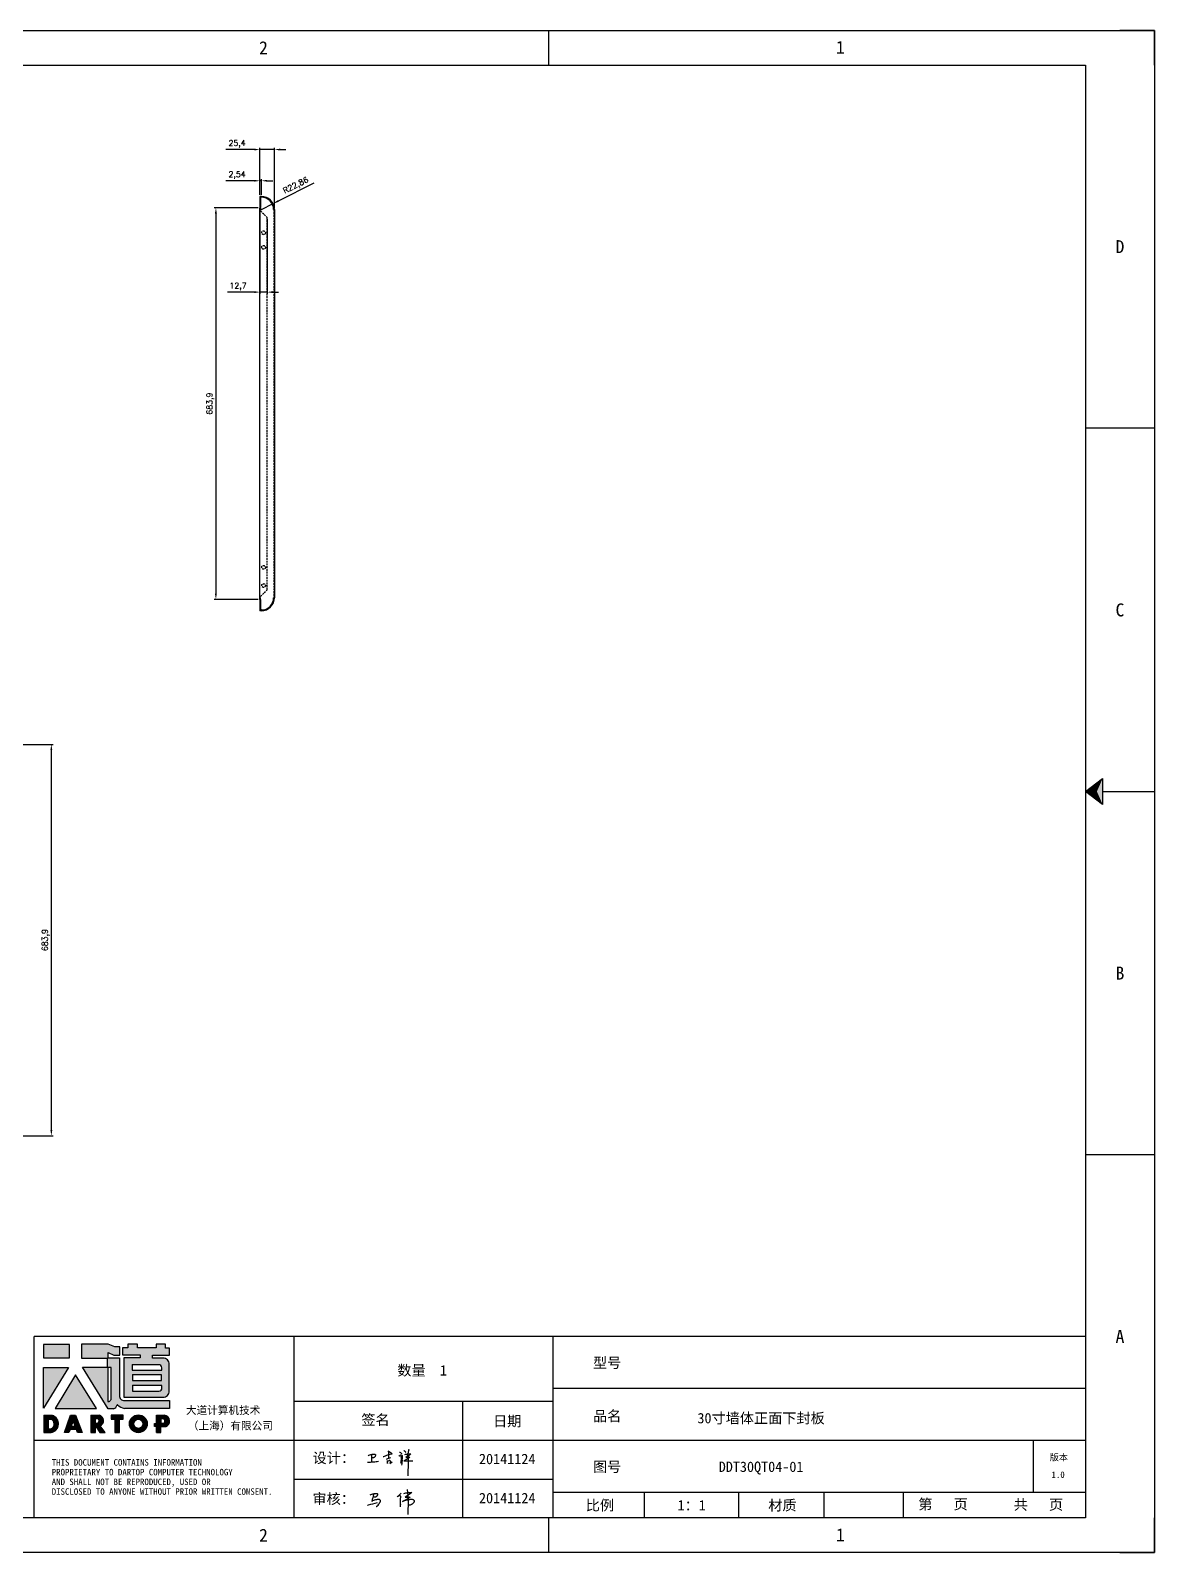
# Model space of a CAD drawing. Header units: millimetres. Extents: x 25928 to 50356, y -44172 to 20163.
# Drawn here: x 33876 to 35839, y -8789 to -6130 of the extents above; entities that cross this region are included whole.
import ezdxf
from ezdxf.enums import TextEntityAlignment as Align

# ---------------------------------------------------------------- set-up
doc = ezdxf.new("R2010")
doc.units = ezdxf.units.MM
doc.linetypes.add('DOT', pattern=[0.25, 0, -0.25])
doc.linetypes.add('HIDDEN2', pattern=[4.7625, 3.175, -1.5875])
for name, color, linetype in [('4', 7, 'Continuous'), ('hidden', 3, 'HIDDEN2'), ('print', 30, 'Continuous')]:
    doc.layers.add(name, color=color, linetype=linetype)
doc.layers.add('dim', color=2, linetype='Continuous', lineweight=9)
doc.styles.add('Dartop', font='')
doc.styles.add('hzHT', font='simhei.ttf')
doc.styles.get("Standard").update_dxf_attribs({"font": 'txt', "bigfont": 'gbcbig.shx'})
doc.styles.get('Dartop').set_extended_font_data('FangSong_GB2312')
doc.dimstyles.new('2-small', dxfattribs={"dimtxt": 10, "dimasz": 10, "dimexe": 3, "dimexo": 3, "dimgap": 4, "dimtad": 1, "dimtxsty": 'Standard', "dimcen": 5, "dimadec": 0, "dimazin": 0, "dimtfac": 1, "dimtmove": 0, "dimatfit": 3, "dimfxl": 0, "dimarcsym": 0})

# ---------------------------------------------------------------- blocks, each defined once
blk = doc.blocks.new('*U400')
at = {"color": 254, "linetype": 'Continuous', "extrusion": (0, 0, -1)}
for points in [[(-33.167, 11), (-33, 11), (-33.25, 11.188)], [(-33.167, 11), (-33.25, 11.188), (-33.25, 10.812)], [(-33.167, 11), (-33.25, 10.812), (-33, 11)]]:
    blk.add_solid(points, dxfattribs=at)
blk = doc.blocks.new('dadao')
for p, q in [((48, 19.2), (44.9, 10.4)), ((44.9, 10.4), (51.2, 10.4)), ((51.2, 10.4), (48, 19.2))]:
    blk.add_line(p, q)
for points in [[(41.8, 121.6), (41.8, 143.7), (-0.4, 143.7), (-0.4, 121.6), (41.8, 121.6)], [(104.8, 122), (104.8, 130.3), (114.1, 126.3), (124.2, 126.3), (124.2, 139.6), (115.9, 139.6), (105.1, 143.9), (61.5, 143.9)], [(61.7, 144), (61.7, 121.3), (103.9, 121.3)], [(113.4, 38.7), (105.1, 38.7), (63, 106.5), (103.9, 106.5), (103.9, 120.9), (103.9, 121.3)], [(109.7, 53.6), (109.7, 106.2), (104.3, 106.2), (104.3, 50.4), (106.6, 50.4)], [(144.6, 94.4), (144.6, 84.8), (192, 84.8), (192, 94.1), (144.9, 94.1)], [(0, 28), (0, 0), (11.8, 0)], [(0.1, 28), (14, 28)], [(76.8, 28.2), (76.8, 0), (84.1, 0), (84.1, 11.1), (91.6, -0.1), (100.3, -0.1), (91.7, 11.1)], [(76.8, 28.2), (90.6, 28.2)], [(120.2, 45), (119.5, 45), (119.5, 44.6)], [(183.7, 0), (183.7, 9.6), (180.6, 9.6), (180.6, 14.9), (183.8, 14.9), (183.8, 28.1), (196.1, 28.1), (196.5, 28.1)], [(7.1, 21.8), (7.1, 6.1), (12, 6.1)], [(7.1, 21.8), (11.4, 21.8)], [(84, 22.7), (84, 15.3), (87.2, 15.3)], [(84, 22.7), (87.3, 22.7)], [(183.7, 0), (190.9, 0), (190.9, 9.6), (198.8, 9.6)], [(194.9, 22.3), (190.8, 22.3), (190.8, 15), (194.4, 15)]]:
    blk.add_lwpolyline(points)
blk.add_lwpolyline([(137.1, 144.2), (137.1, 137.9), (128.3, 137.9), (128.3, 126.5), (157.3, 126.5), (157.3, 121.5), (130.3, 121.5), (130.3, 57.5), (194.4, 57.5, 0.414214), (204.4, 67.5), (204.4, 111.3, 0.414214), (194.4, 121.3), (177.5, 121.3), (177.5, 126.3), (204.7, 126.3), (204.7, 137.7), (198.2, 137.7), (198.2, 143.9), (183.3, 143.9), (183.3, 138), (153, 138), (153, 144.2), (137.1, 144.2)], format="xyb", close=True)
for points in [[(-0.3, 106.2), (40.4, 106.2), (-0.3, 39.7), (-0.3, 106.2)], [(51.7, 94.1), (18.4, 39.3), (86.2, 39.3)], [(43.8, 28.2), (51.8, 28.2), (62.6, -0.1), (55, -0.1), (53.2, 5), (42.9, 5), (41.1, 0), (33.6, 0)], [(110, 28.1), (110, 21.9), (116, 21.9), (116, -0.1), (123.2, -0.1), (123.2, 22), (129.2, 22), (129.2, 28.1), (110, 28.1)]]:
    blk.add_lwpolyline(points, close=True)
for points in [[(104.8, 122), (123.4, 122), (123.4, 60, 0.414214), (131.4, 52), (204.8, 52), (204.8, 39.1), (131.7, 39.1)], [(144.3, 110.8), (144.3, 101.8), (192.3, 101.8), (192.3, 105.5, 0.414214), (187.3, 110.5), (144.3, 110.5)], [(144.6, 77), (144.6, 67.5), (187.6, 67.5, 0.414214), (192.6, 72.5), (192.6, 76.4), (144.6, 76.4)]]:
    blk.add_lwpolyline(points, format="xyb")
for radius in [14.5, 7.44]:
    blk.add_circle((154.2, 14.2), radius)
for centre, radius, start, end in [((99.2, 60.7), 12.6, 305.6399, 325.969), ((9.6, 14.2), 14.4, 278.6604, 72.3203), ((88.6, 19.4), 8.95, 290.6073, 77.2124), ((111.6, 46.7), 8.19, 282.9811, 347.6627), ((136, 61.7), 22.9, 226.7358, 259.3209), ((195.7, 18.6), 9.51, 288.8959, 85.2442), ((8.5, 13.9), 8.49, 294.2143, 69.7177), ((86.4, 19), 3.8, 282.527, 76.7196), ((193.7, 18.7), 3.8, 280.9891, 72.5513)]:
    blk.add_arc(centre, radius, start, end)
blk = doc.blocks.new('h')
for p, q in [((20773.3, -2331.8), (20775.3, -2338.7)), ((20789.1, -2340.9), (20773.5, -2331.9)), ((20775.3, -2338.7), (20775.6, -2351.2)), ((20845.7, -2343.5), (20848.4, -2353)), ((20768.1, -2360.9), (20773, -2359.1)), ((20769.5, -2366.9), (20769.8, -2370.6)), ((20769.8, -2370.6), (20770.9, -2378)), ((20770.9, -2378), (20771.5, -2370.6)), ((20772.4, -2369.3), (20774.9, -2367.8)), ((20773, -2359.1), (20784.1, -2355.2)), ((20775.6, -2351.2), (20775.5, -2357.3)), ((20782.2, -2369.2), (20780, -2377.1)), ((20780, -2377.1), (20788.3, -2371.3)), ((20780.1, -2366.4), (20780.8, -2366.4)), ((20781.9, -2367.4), (20782.2, -2369.2)), ((20848.9, -2370.3), (20847.9, -2424)), ((20848.4, -2353), (20848.9, -2370.3))]:
    blk.add_line(p, q)
for points in [[(20699.1, -2348.2, -0.029745), (20704.6, -2345.4, -0.046842), (20708.4, -2344.2, -0.00919), (20714.3, -2343, -0.018517), (20717.2, -2342.5, -0.037841), (20720.3, -2342.4, -0.039541), (20723.2, -2342.8, -0.149785), (20726, -2344.3, -0.204935), (20726.9, -2346.6, -0.074872), (20726.5, -2348.3, -0.061615), (20725.6, -2350.3, -0.034204), (20723.8, -2352.6, -0.045776), (20722.3, -2354.1, -0.054985), (20720.4, -2355.3, -0.036348), (20717.3, -2356.5, -0.067752), (20715.7, -2356.8, -0.043553), (20713.2, -2356.7)], [(20755, -2351.9, -0.024077), (20759.9, -2350.1, -0.013147), (20768.7, -2346.5, -0.00522), (20775.4, -2344.1, -0.018517), (20777.3, -2343.4, -0.008274), (20786.3, -2341, -0.039541), (20788.3, -2340.8, -0.079216), (20789.4, -2341, -0.204935)], [(20816.8, -2335, -0.053561), (20819.6, -2336.1, -0.075272), (20821.3, -2337.3, -0.005295), (20822.5, -2338.5, -0.009337), (20823.1, -2339.1, -0.026146), (20823.7, -2339.8, -0.016644), (20824.5, -2340.9)], [(20832.1, -2329.2, -0.053561), (20834.9, -2330.3, -0.075272), (20836.7, -2331.5, -0.005295), (20837.8, -2332.6, -0.009337), (20838.5, -2333.3, -0.026146), (20839, -2334, -0.016644), (20839.8, -2335.1)], [(20836, -2343.7, -0.02797), (20842.1, -2342.6, -0.048868), (20845.6, -2342.2, -0.00919), (20851.1, -2341.4, -0.018517), (20853.9, -2341.1, -0.037841), (20856.7, -2341.2, -0.039541), (20859.4, -2341.6, -0.018282), (20840.6, -2354.7, -0.000937)], [(20847.6, -2340.2, 0.021784), (20849.6, -2335.9, 0.028296), (20850.8, -2332.4, 0.008136), (20851.9, -2328.2, 0.028913), (20852.2, -2327, 0.08193), (20852.1, -2325.9, 0.075058), (20851.7, -2324.7, 0.275043)], [(20696.6, -2372.4, 0.002073), (20710.6, -2371.9, 0.016137), (20719.6, -2371.3, 0.008314), (20736.9, -2369.3)], [(20813.5, -2350.1, 0.007348), (20815.9, -2348.7, 0.008421), (20818, -2347.3, 0.009459), (20819.7, -2346.2, -0.016325), (20820.7, -2345.5, -0.173771), (20821.8, -2345.3, -0.085159), (20823.9, -2346, -0.125883), (20826, -2347.9, -0.160659), (20826.6, -2350.1, -0.010447), (20826.5, -2352.3, -0.008247), (20826.2, -2355.1, -0.002698), (20825.3, -2374, 0.001562), (20823.9, -2383.7, 0.016137)]]:
    blk.add_lwpolyline(points, format="xyb")
for points in [[(20711.3, -2343.5), (20711.3, -2343.5), (20711.5, -2355.8), (20710.7, -2368), (20710.6, -2371.9)], [(20821.5, -2350.6), (20822.4, -2359.2), (20822.2, -2364.9), (20821.7, -2369), (20821.3, -2376.3), (20823.6, -2368.5), (20827.2, -2366.3), (20829.5, -2366.3)], [(20840.6, -2354.7), (20850, -2354.7), (20855, -2354.3), (20845.9, -2361.1), (20840.5, -2364), (20833, -2367.5), (20863.2, -2367.4), (20865.9, -2367.3)]]:
    blk.add_lwpolyline(points)
for centre, radius, start, end in [((20773.7, -2371.2), 2.3, 121.9907, 163.6016), ((20787.5, -2406), 40.3, 100.6183, 108.2482), ((20780.8, -2367.6), 1.15, 9.4675, 90)]:
    blk.add_arc(centre, radius, start, end)
blk = doc.blocks.new('*D407')
at = {"layer": 'Defpoints', "color": 0}
for p in [(34299.2, -6432.1, 78.2), (34278.8, -6442.4, 78.2)]:
    blk.add_point(p, dxfattribs=at)
at = {"layer": 'dim', "color": 0, "lineweight": -2}
for p, q in [((34370.4, -6396.3), (34308.2, -6427.6)), ((34278.8, -6442.4), (34299.2, -6432.1))]:
    blk.add_line(p, q, dxfattribs=at)
at = {"layer": 'dim', "color": 0}
blk.add_solid([(34307.4, -6426.1), (34308.9, -6429.1), (34299.2, -6432.1)], dxfattribs=at)
at = {"layer": 'dim', "color": 0, "insert": (34339.3, -6401), "char_height": 10, "attachment_point": 5, "rotation": 26.6878}
blk.add_mtext('R22,86', dxfattribs=at)
blk = doc.blocks.new('*D438')
at = {"layer": 'Defpoints', "color": 0}
for p in [(34276.3, -6337.7), (34276.3, -6419.5, 78.2), (34301.7, -6442.4, 78.2)]:
    blk.add_point(p, dxfattribs=at)
at = {"layer": 'dim', "color": 0, "lineweight": -2}
for p, q in [((34266.3, -6337.7), (34216.6, -6337.7)), ((34276.3, -6416.5), (34276.3, -6334.7)), ((34301.7, -6337.7), (34276.3, -6337.7)), ((34301.7, -6439.4), (34301.7, -6334.7)), ((34311.7, -6337.7), (34321.7, -6337.7))]:
    blk.add_line(p, q, dxfattribs=at)
at = {"layer": 'dim', "color": 0}
for points in [[(34266.3, -6336), (34266.3, -6339.3), (34276.3, -6337.7)], [(34311.7, -6336), (34311.7, -6339.3), (34301.7, -6337.7)]]:
    blk.add_solid(points, dxfattribs=at)
at = {"layer": 'dim', "color": 0, "insert": (34236.4, -6327.8), "char_height": 10, "attachment_point": 5}
blk.add_mtext('25,4', dxfattribs=at)
blk = doc.blocks.new('*D439')
at = {"layer": 'Defpoints', "color": 0}
for p in [(34276.3, -6392.2), (34276.3, -6419.5, 78.2), (34278.8, -6419.5, 78.2)]:
    blk.add_point(p, dxfattribs=at)
at = {"layer": 'dim', "color": 0, "lineweight": -2}
for p, q in [((34266.3, -6392.2), (34216.6, -6392.2)), ((34276.3, -6416.5), (34276.3, -6389.2)), ((34278.8, -6392.2), (34276.3, -6392.2)), ((34278.8, -6416.5), (34278.8, -6389.2)), ((34288.8, -6392.2), (34298.8, -6392.2))]:
    blk.add_line(p, q, dxfattribs=at)
at = {"layer": 'dim', "color": 0}
for points in [[(34266.3, -6390.5), (34266.3, -6393.8), (34276.3, -6392.2)], [(34288.8, -6390.5), (34288.8, -6393.8), (34278.8, -6392.2)]]:
    blk.add_solid(points, dxfattribs=at)
at = {"layer": 'dim', "color": 0, "insert": (34236.4, -6382.3), "char_height": 10, "attachment_point": 5}
blk.add_mtext('2,54', dxfattribs=at)
blk = doc.blocks.new('*D446')
at = {"layer": 'Defpoints', "color": 0}
for p in [(34276.3, -6439.5, 78.2), (34289, -6456.2, 78.2), (34276.3, -6586.7)]:
    blk.add_point(p, dxfattribs=at)
at = {"layer": 'dim', "color": 0, "lineweight": -2}
for p, q in [((34276.3, -6442.5), (34276.3, -6589.7)), ((34289, -6459.2), (34289, -6589.7)), ((34266.3, -6586.7), (34219.9, -6586.7)), ((34289, -6586.7), (34276.3, -6586.7)), ((34299, -6586.7), (34309, -6586.7))]:
    blk.add_line(p, q, dxfattribs=at)
at = {"layer": 'dim', "color": 0}
for points in [[(34266.3, -6585), (34266.3, -6588.4), (34276.3, -6586.7)], [(34299, -6585), (34299, -6588.4), (34289, -6586.7)]]:
    blk.add_solid(points, dxfattribs=at)
at = {"layer": 'dim', "color": 0, "insert": (34238.1, -6576.9), "char_height": 10, "attachment_point": 5}
blk.add_mtext('12,7', dxfattribs=at)
blk = doc.blocks.new('*D447')
at = {"layer": 'Defpoints', "color": 0}
for p in [(34276.3, -6439.5, 78.2), (34199.4, -7123.4), (34276.3, -7123.4, 78.2)]:
    blk.add_point(p, dxfattribs=at)
at = {"layer": 'dim', "color": 0, "lineweight": -2}
for p, q in [((34273.3, -6439.5), (34196.4, -6439.5)), ((34199.4, -6449.5), (34199.4, -7113.4)), ((34273.3, -7123.4), (34196.4, -7123.4))]:
    blk.add_line(p, q, dxfattribs=at)
at = {"layer": 'dim', "color": 0}
for points in [[(34197.7, -6449.5), (34201.1, -6449.5), (34199.4, -6439.5)], [(34197.7, -7113.4), (34201.1, -7113.4), (34199.4, -7123.4)]]:
    blk.add_solid(points, dxfattribs=at)
at = {"layer": 'dim', "color": 0, "insert": (34189.6, -6781.5), "char_height": 10, "attachment_point": 5, "rotation": 90}
blk.add_mtext('683,9', dxfattribs=at)
blk = doc.blocks.new('*D448')
at = {"layer": 'Defpoints', "color": 0}
for p in [(33811.6, -7376.7, 44.4), (33812.4, -8060.6, 44.4), (33912, -8060.6)]:
    blk.add_point(p, dxfattribs=at)
at = {"layer": 'dim', "color": 0, "lineweight": -2}
for p, q in [((33814.6, -7376.7), (33915, -7376.7)), ((33912, -7386.7), (33912, -8050.6)), ((33815.4, -8060.6), (33915, -8060.6))]:
    blk.add_line(p, q, dxfattribs=at)
at = {"layer": 'dim', "color": 0}
for points in [[(33910.4, -7386.7), (33913.7, -7386.7), (33912, -7376.7)], [(33910.4, -8050.6), (33913.7, -8050.6), (33912, -8060.6)]]:
    blk.add_solid(points, dxfattribs=at)
at = {"layer": 'dim', "color": 0, "insert": (33902.2, -7718.7), "char_height": 10, "attachment_point": 5, "rotation": 90}
blk.add_mtext('683,9', dxfattribs=at)

msp = doc.modelspace()

# ---------------------------------------------------------------- hatches: boundary and pattern name
for points in [[(33943.577, -8424.913), (33898.375, -8424.913), (33898.375, -8448.53), (33943.577, -8448.53)], [(33942.121, -8465.054), (33898.496, -8465.054), (33898.496, -8536.283)], [(33954.215, -8477.98), (33918.552, -8536.757), (33991.17, -8536.757)], [(34037.279, -8548.784), (34016.642, -8548.784), (34016.642, -8555.331), (34023.081, -8555.331), (34023.081, -8578.925), (34030.79, -8578.925), (34030.79, -8555.316), (34037.279, -8555.316)]]:
    msp.add_hatch(color=0).paths.add_polyline_path(points)
h = msp.add_hatch(color=0)
h.paths.add_polyline_path([(34011.128, -8439.266), (34021.104, -8443.576), (34031.889, -8443.576), (34031.889, -8429.301), (34022.991, -8429.301), (34011.397, -8424.722), (33964.936, -8424.722), (33964.936, -8448.865), (34010.142, -8448.865), (34010.142, -8449.353), (34010.142, -8464.783), (33966.305, -8464.783), (34011.394, -8537.347), (34020.323, -8537.347, 0.27937482), (34026.841, -8531.009), (34026.841, -8530.675), (34027.628, -8530.675, 0.14314537), (34039.92, -8536.93), (34118.271, -8536.93), (34118.271, -8523.168), (34039.587, -8523.168, -0.41421356), (34031.016, -8514.598), (34031.016, -8448.102), (34011.128, -8448.102)])
h.paths.add_polyline_path([(34010.598, -8465.092), (34016.342, -8465.093), (34016.342, -8521.412, -0.08893574), (34013.013, -8524.836), (34010.577, -8524.836)], flags=16)
h = msp.add_hatch(color=0)
h.paths.add_polyline_path([(34118.136, -8431.299), (34111.165, -8431.299), (34111.165, -8424.668), (34095.231, -8424.668), (34095.231, -8430.968), (34062.7, -8430.968), (34062.7, -8424.336), (34045.662, -8424.336), (34045.662, -8431.091), (34036.248, -8431.091), (34036.248, -8443.316), (34067.315, -8443.316), (34067.315, -8448.723), (34038.366, -8448.723), (34038.366, -8517.183), (34107.091, -8517.183, 0.41421356), (34117.804, -8506.47), (34117.804, -8459.587, 0.41421356), (34107.091, -8448.874), (34088.924, -8448.874), (34088.924, -8443.569), (34118.136, -8443.569)])
h.paths.add_polyline_path([(34099.501, -8460.48, -0.41421356), (34104.858, -8465.836), (34104.858, -8469.765), (34053.404, -8469.765), (34053.404, -8460.48)], flags=16)
h.paths.add_polyline_path([(34104.525, -8478.055), (34104.525, -8488.003), (34053.737, -8488.003), (34053.737, -8478.055)], flags=16)
h.paths.add_polyline_path([(34105.189, -8496.955), (34105.189, -8501.215, -0.41421356), (34099.833, -8506.572), (34053.737, -8506.572), (34053.737, -8496.955)], flags=16)
h = msp.add_hatch(color=0)
h.paths.add_polyline_path([(33913.783, -8548.891), (33898.816, -8548.891), (33898.816, -8578.836), (33911.421, -8578.836, 0.79301591)])
h.paths.add_polyline_path([(33911.643, -8572.278), (33906.41, -8572.278), (33906.41, -8555.449), (33911.065, -8555.449, -0.67136089)], flags=16)
h = msp.add_hatch(color=0)
h.paths.add_polyline_path([(33954.327, -8548.645), (33945.786, -8548.645), (33934.802, -8578.868), (33942.893, -8578.868), (33944.796, -8573.512), (33955.757, -8573.512), (33957.702, -8578.933), (33965.857, -8578.933)])
h.paths.add_polyline_path([(33953.662, -8567.738), (33946.872, -8567.738), (33950.205, -8558.242)], flags=16)
h = msp.add_hatch(color=0)
h.paths.add_polyline_path([(33995.844, -8548.666), (33981.125, -8548.666), (33981.125, -8578.884), (33988.903, -8578.884), (33988.903, -8566.905), (33996.898, -8578.992), (34006.298, -8578.992), (33997.096, -8566.981, 0.74405494)])
h.paths.add_polyline_path([(33988.832, -8562.432), (33988.832, -8554.497), (33992.309, -8554.497, -0.79680897), (33992.257, -8562.432)], flags=16)
h = msp.add_hatch(color=0)
h.paths.add_polyline_path([(34048.498, -8563.667, 1), (34079.527, -8563.667, 1)])
h.paths.add_polyline_path([(34071.983, -8563.667, -1), (34056.042, -8563.667, -1)], flags=16)
h = msp.add_hatch(color=0)
h.paths.add_polyline_path([(34109.289, -8548.738), (34108.844, -8548.738), (34095.722, -8548.738), (34095.722, -8562.841), (34092.24, -8562.841), (34092.24, -8568.565), (34095.665, -8568.565), (34095.665, -8578.831), (34103.326, -8578.831), (34103.326, -8568.525), (34111.744, -8568.525, 0.81230381)])
h.paths.add_polyline_path([(34103.212, -8562.801), (34103.212, -8554.913), (34107.572, -8554.913, -0.77821343), (34107.127, -8562.801)], flags=16)

# ---------------------------------------------------------------- linework, layer by layer
at = {"color": 0, "linetype": 'DOT'}
for p, q in [((31999.432, -6129.568), (35778.19, -6129.568)), ((35838.622, -6190), (35838.622, -8728.147)), ((35778.19, -8788.58), (31999.432, -8788.58))]:
    msp.add_line(p, q, dxfattribs=at)
at = {"color": 0}
for p, q in [((34781.061, -6190), (34781.061, -6129.568)), ((35838.622, -6129.568), (35778.19, -6129.568)), ((35838.622, -6190), (35838.622, -6129.568)), ((32120.296, -6190), (35717.758, -6190)), ((35717.758, -6190), (35717.758, -8728.147)), ((35838.622, -6824.537), (35717.758, -6824.537)), ((35747.974, -7459.074), (35838.622, -7459.074)), ((35838.622, -8093.611), (35717.758, -8093.611)), ((35717.758, -8410.879), (33882.134, -8410.879)), ((33882.134, -8728.147), (33882.134, -8410.879)), ((34335.374, -8410.879), (34335.374, -8728.147)), ((34788.615, -8728.147), (34788.615, -8410.879)), ((34788.615, -8501.527), (35717.758, -8501.527)), ((34335.374, -8524.189), (34788.615, -8524.189)), ((34629.981, -8524.189), (34629.981, -8728.147)), ((33882.134, -8592.175), (34335.374, -8592.175)), ((34335.374, -8592.175), (35717.758, -8592.175)), ((35627.11, -8682.823), (35627.11, -8592.175)), ((34335.374, -8660.161), (34788.615, -8660.161)), ((34788.615, -8682.823), (35717.758, -8682.823)), ((34948.077, -8728.147), (34948.077, -8682.823)), ((35112.412, -8728.147), (35112.412, -8682.823)), ((35261.808, -8728.147), (35261.808, -8682.823)), ((35400.49, -8728.147), (35400.49, -8682.823)), ((35717.758, -8728.147), (32120.296, -8728.147)), ((34781.061, -8788.58), (34781.061, -8728.147)), ((35838.622, -8788.58), (35838.622, -8728.147)), ((35778.19, -8788.58), (35838.622, -8788.58))]:
    msp.add_line(p, q, dxfattribs=at)
for p, q in [((34276.253, -6419.536, 78.203), (34276.253, -6438.536, 78.203)), ((34278.793, -6419.536, 78.203), (34276.253, -6419.536, 78.203)), ((34276.253, -6419.536, 78.203), (34276.253, -6438.536, 78.203)), ((34278.793, -6419.536, 78.203), (34276.253, -6419.536, 78.203)), ((34277.253, -6420.536, 78.203), (34277.253, -6438.536, 78.203)), ((34278.793, -6420.536, 78.203), (34277.253, -6420.536, 78.203)), ((34277.253, -6420.536, 78.203), (34277.253, -6438.536, 78.203)), ((34278.793, -6420.536, 78.203), (34277.253, -6420.536, 78.203)), ((34278.793, -6421.096, 78.203), (34277.253, -6421.096, 78.203)), ((34277.253, -6439.536, 78.203), (34277.253, -6421.096, 78.203)), ((34277.253, -6438.536, 78.203), (34276.253, -6438.536, 78.203)), ((34277.253, -6438.536, 78.203), (34276.253, -6438.536, 78.203)), ((34277.253, -6439.536, 78.203), (34276.253, -6439.536, 78.203)), ((34276.253, -7123.436, 78.203), (34276.253, -6439.536, 78.203)), ((34300.153, -6442.396, 78.203), (34300.653, -6442.396, 78.203)), ((34301.653, -6442.396, 78.203), (34301.653, -7120.576, 78.203)), ((34301.653, -6442.396, 78.203), (34301.653, -7120.576, 78.203)), ((34277.253, -7123.436, 78.203), (34276.253, -7123.436, 78.203)), ((34276.253, -7124.436, 78.203), (34276.253, -7143.436, 78.203)), ((34277.253, -7124.436, 78.203), (34276.253, -7124.436, 78.203)), ((34276.253, -7124.436, 78.203), (34276.253, -7143.436, 78.203)), ((34277.253, -7124.436, 78.203), (34276.253, -7124.436, 78.203)), ((34277.253, -7123.436, 78.203), (34277.253, -7141.876, 78.203)), ((34277.253, -7124.436, 78.203), (34277.253, -7142.436, 78.203)), ((34277.253, -7124.436, 78.203), (34277.253, -7142.436, 78.203)), ((34300.153, -7120.576, 78.203), (34300.653, -7120.576, 78.203)), ((34278.793, -7143.436, 78.203), (34276.253, -7143.436, 78.203)), ((34278.793, -7143.436, 78.203), (34276.253, -7143.436, 78.203)), ((34278.793, -7141.876, 78.203), (34277.253, -7141.876, 78.203)), ((34278.793, -7142.436, 78.203), (34277.253, -7142.436, 78.203)), ((34278.793, -7142.436, 78.203), (34277.253, -7142.436, 78.203)), ((34530.205, -8691.832), (34535.868, -8691.832)), ((34538.888, -8691.557), (34533.227, -8695.436)), ((34533.431, -8678.392), (34534.731, -8689.255)), ((34534.731, -8689.255), (34534.943, -8697.275)), ((34535.868, -8691.832), (34538.888, -8691.557)), ((34530.022, -8697.148), (34525.568, -8699.558)), ((34533.227, -8695.436), (34530.022, -8697.148)), ((34534.943, -8697.275), (34534.462, -8722.234))]:
    msp.add_line(p, q)
msp.add_lwpolyline([(35717.758, -7459.074), (35747.974, -7436.412), (35747.974, -7481.736), (35717.758, -7459.074)], close=True, dxfattribs=at)
for points in [[(34468.968, -8687.913, -0.02974503), (34471.56, -8686.615, -0.04684215), (34473.314, -8686.051, -0.00919025), (34476.051, -8685.498, -0.01851715), (34477.423, -8685.299, -0.03784064), (34478.839, -8685.255, -0.03954126), (34480.185, -8685.421, -0.14978519), (34481.5, -8686.139, -0.20493524), (34481.902, -8687.18, -0.07487171), (34481.749, -8688.001, -0.06161465), (34481.302, -8688.91, -0.0342039), (34480.492, -8689.979, -0.04577587), (34479.766, -8690.673, -0.05498501), (34478.889, -8691.224, -0.03634791), (34477.435, -8691.803, -0.06775206), (34476.707, -8691.928, -0.04355337), (34475.562, -8691.869)], [(34527.425, -8685.151, -0.02797026), (34531.087, -8684.475, -0.04886788), (34533.209, -8684.248, -0.00919025), (34536.546, -8683.754, -0.01851715), (34538.214, -8683.601, -0.03784064), (34539.925, -8683.637, -0.03954126), (34541.538, -8683.924, -0.01828189), (34530.205, -8691.832, -0.0009369)], [(34525.568, -8699.558, -0.02974503), (34529.61, -8697.533, -0.04684215), (34532.347, -8696.653, -0.00919025), (34536.617, -8695.79, -0.01851715), (34538.758, -8695.48, -0.03784064), (34540.967, -8695.411, -0.03954126), (34543.066, -8695.671, -0.14978519), (34545.117, -8696.791, -0.20493524), (34545.745, -8698.414, -0.07487171), (34545.506, -8699.695, -0.06161465), (34544.809, -8701.113, -0.0342039), (34543.544, -8702.782, -0.04577587), (34542.412, -8703.863, -0.05498501), (34541.044, -8704.723, -0.03634791), (34538.776, -8705.626, -0.06775206), (34537.64, -8705.822, -0.04355337), (34535.854, -8705.729)]]:
    msp.add_lwpolyline(points, format="xyb")
msp.add_lwpolyline([(34474.68, -8685.762), (34474.68, -8685.762), (34473.814, -8691.072), (34472.388, -8696.065), (34471.456, -8699.129)])
for centre, radius, start, end in [((34278.793, -6442.396, 78.203), 22.86, 359.999225, 90), ((34278.793, -6442.396, 78.203), 22.86, 359.999225, 90), ((34278.793, -6442.396, 78.203), 21.86, 359.999225, 90), ((34278.793, -6442.396, 78.203), 21.86, 359.999225, 90), ((34278.853, -6442.396, 78.203), 21.3, 0, 90.161397), ((34278.793, -7120.576, 78.203), 22.86, 270, 0.000779), ((34278.793, -7120.576, 78.203), 21.86, 270, 0.000779), ((34278.853, -7120.576, 78.203), 21.3, 269.838603, 0), ((34278.793, -7120.576, 78.203), 22.86, 270, 0.000779), ((34278.793, -7120.576, 78.203), 21.86, 270, 0.000779), ((34494.235, -8651.965), 44.746, 299.265464, 300.9495), ((34595.607, -9027.038), 345.5, 102.46592, 103.2053), ((34360.16, -8524.028), 228.77, 313.366132, 315.296084), ((34521.061, -8691.146), 1.463, 52.375745, 91.291159), ((33234.373, -8649.644), 1288.39, 357.565664, 358.057278), ((34520.559, -8690.917), 1.676, 357.196828, 33.705179), ((34482.826, -8688.448), 39.498, 352.912546, 354.802684), ((34497.643, -8689.795), 24.62, 354.802684, 357.196828), ((34462.34, -8696.345), 9.578, 281.076982, 291.212632), ((34251.737, -7841.49), 889.914, 283.91895, 284.971512), ((34486.092, -8724.461), 29.257, 113.202449, 120.017497), ((34479.225, -8708.442), 11.828, 102.47486, 113.202449), ((34496.364, -8785.91), 91.169, 100.36867, 102.47486), ((34477.32, -8700.83), 7.545, 283.816254, 294.030509), ((34483.999, -8718.332), 22.469, 96.125337, 100.36867), ((34478.93, -8704.562), 3.48, 294.836428, 309.901134), ((34432.535, -8661.758), 66.577, 316.919563, 320.58866), ((34482.802, -8707.176), 11.249, 87.457037, 96.125337), ((34482.844, -8706.232), 10.304, 78.399567, 87.457037), ((34470.262, -8694.1), 16.928, 324.094808, 331.378357), ((34484.299, -8699.143), 3.067, 44.324655, 78.399567), ((34483.4, -8700.742), 2.261, 319.573073, 337.48549), ((34477.171, -8695.764), 10.165, 324.910666, 333.348429), ((34482.115, -8697.611), 4.951, 326.76781, 340.871018), ((34485.276, -8698.189), 1.702, 357.998393, 44.324655), ((34483.613, -8698.131), 3.365, 340.871018, 357.998393), ((35243.609, -8813.43), 730.2, 171.410173, 171.768083)]:
    msp.add_arc(centre, radius, start, end)
at = {"layer": 'hidden'}
for p, q in [((34277.253, -6439.536, 78.203), (34277.253, -6444.536, 78.203)), ((34277.253, -6444.536, 78.203), (34288.953, -6456.236, 78.203)), ((34288.953, -7106.736, 78.203), (34288.953, -6456.236, 78.203)), ((34300.653, -6442.396, 78.203), (34300.653, -7120.576, 78.203)), ((34277.253, -7118.436, 78.203), (34288.953, -7106.736, 78.203)), ((34277.253, -7123.436, 78.203), (34277.253, -7118.436, 78.203))]:
    msp.add_line(p, q, dxfattribs=at)
for centre in [(34282.603, -6483.096, 78.203), (34282.603, -6508.496, 78.203), (34282.603, -7067.496, 78.203), (34282.603, -7099.246, 78.203)]:
    msp.add_circle(centre, 3.25, dxfattribs=at)
at = {"layer": 'print'}
msp.add_lwpolyline([(31999.432, -6129.568), (35838.622, -6129.568), (35838.622, -8788.58), (31999.432, -8788.58)], close=True, dxfattribs=at)

# ---------------------------------------------------------------- block references
at = {"color": 0, "linetype": 'Continuous', "xscale": 120.8641592944157, "yscale": 120.8641592944157, "zscale": 120.8641592944157}
msp.add_blockref('*U400', (31729.241, -8788.58), dxfattribs=at)
at = {"color": 0}
for name, p, xscale, yscale, zscale in [('dadao', (33898.816, -8578.836), 1.071295957298688, 1.071295957298688, 1.071295957298688), ('h', (24843.644, -7527.777), 0.4648446119095898, 0.4648446119095898, 0.4648446119095898)]:
    msp.add_blockref(name, p, dxfattribs=dict(at, xscale=xscale, yscale=yscale, zscale=zscale))

# ---------------------------------------------------------------- texts
for s, height, style, p in [('2', 22.662, 'Dartop', (34282.496, -6159.784)), ('1', 22.662, 'Dartop', (35289.955, -6159.065)), ('D', 22.662, 'Dartop', (35778.19, -6507.269)), ('C', 22.662, 'Dartop', (35778.19, -7141.805)), ('B', 22.662, 'Dartop', (35778.19, -7776.342)), ('A', 22.662, 'Dartop', (35778.19, -8410.879)), ('型号', 18.1296, 'hzHT', (34882.675, -8456.995)), ('数量  1', 18.1296, 'hzHT', (34559.557, -8470.308)), ('签名', 18.1296, 'hzHT', (34478.118, -8556.707)), ('日期', 18.1296, 'hzHT', (34708.162, -8558.938)), ('品名', 18.1296, 'hzHT', (34882.675, -8550.065)), ('30寸墙体正面下封板', 18.1296, 'hzHT', (35151.526, -8553.784)), ('版本', 11.331, 'hzHT', (35671.561, -8622.257)), ('20141124', 18.1296, 'hzHT', (34708.162, -8625.032)), ('图号', 18.1296, 'hzHT', (34882.675, -8638.68)), ('DDT30QT04-01', 18.12962, 'hzHT', (35151.526, -8638.68)), ('1.0', 11.331, 'Dartop', (35670.198, -8652.539)), ('20141124', 18.1296, 'hzHT', (34708.162, -8693.351)), ('比例', 18.1296, 'hzHT', (34870.034, -8705.957)), ('材质', 18.1296, 'hzHT', (35188.784, -8705.957)), ('第   页', 18.1296, 'hzHT', (35469.235, -8704.077)), ('共   页', 18.1296, 'hzHT', (35635.771, -8704.737)), ('1：1', 18.1296, 'hzHT', (35030.297, -8705.957)), ('2', 22.662, 'Dartop', (34282.496, -8758.364)), ('1', 22.662, 'Dartop', (35289.955, -8757.645))]:
    msp.add_text(s, height=height, dxfattribs=dict(at, style=style)).set_placement(p, align=Align.MIDDLE_CENTER)
at = {"color": 0, "style": 'hzHT'}
for s, height, p in [('设计：', 18.1296, (34368.292, -8632.241)), ('THIS DOCUMENT CONTAINS INFORMATION', 11.33101, (33912.725, -8636.705)), ('AND SHALL NOT BE REPRODUCED, USED OR', 11.33101, (33912.725, -8670.698)), ('PROPRIETARY TO DARTOP COMPUTER TECHNOLOGY', 11.33101, (33912.725, -8653.702)), ('DISCLOSED TO ANYONE WITHOUT PRIOR WRITTEN CONSENT.', 11.33101, (33912.725, -8687.695)), ('审核：', 18.1296, (34368.022, -8703.633))]:
    msp.add_text(s, height=height, dxfattribs=at).set_placement(p)
at = {"layer": '4', "color": 0, "style": 'hzHT'}
for s, p in [('大道计算机技术', (34147.082, -8546.706)), ('（上海）有限公司', (34150.503, -8573.806))]:
    msp.add_text(s, height=13.5972, dxfattribs=at).set_placement(p)

# ---------------------------------------------------------------- dimensions: what is measured, and where the dimension line sits
at = {"layer": 'dim'}
for base, p1, p2, picture, middle in [((34276.253, -6337.652), (34301.653, -6442.396, 78.203), (34276.253, -6419.536, 78.203), '*D438', (34236.42, -6327.818)), ((34276.253, -6392.174), (34278.793, -6419.536, 78.203), (34276.253, -6419.536, 78.203), '*D439', (34236.42, -6382.341)), ((34276.253, -6586.686), (34288.953, -6456.236, 78.203), (34276.253, -6439.536, 78.203), '*D446', (34238.086, -6576.852))]:
    dim = msp.add_linear_dim(base=base, p1=p1, p2=p2, dimstyle='2-small', override={"dimpost": '\\X'}, dxfattribs=at)
    dim.commit()
    dim.dimension.update_dxf_attribs({"geometry": picture, "text_midpoint": middle})
dim = msp.add_radius_dim(center=(34278.793, -6442.396, 78.203), mpoint=(34299.218, -6432.129, 78.203), dimstyle='2-small', override={"dimpost": '\\X'}, dxfattribs=at)
dim.commit()
dim.dimension.update_dxf_attribs({"geometry": '*D407', "text_midpoint": (34339.326, -6400.961)})
dim = msp.add_linear_dim(base=(34199.409, -7123.436), p1=(34276.253, -6439.536, 78.203), p2=(34276.253, -7123.436, 78.203), angle=90, dimstyle='2-small', override={"dimpost": '\\X'}, dxfattribs=at)
dim.commit()
dim.dimension.update_dxf_attribs({"geometry": '*D447', "text_midpoint": (34189.575, -6781.486)})
dim = msp.add_linear_dim(base=(33912.039, -8060.643), p1=(33811.637, -7376.743, 44.393), p2=(33812.437, -8060.643, 44.393), angle=90, dimstyle='2-small', override={"dimpost": '\\X'}, dxfattribs=at)
dim.commit()
dim.dimension.update_dxf_attribs({"geometry": '*D448', "text_midpoint": (33912.039, -7718.693), "dimtype": 160})

doc.saveas('drawing.dxf')
